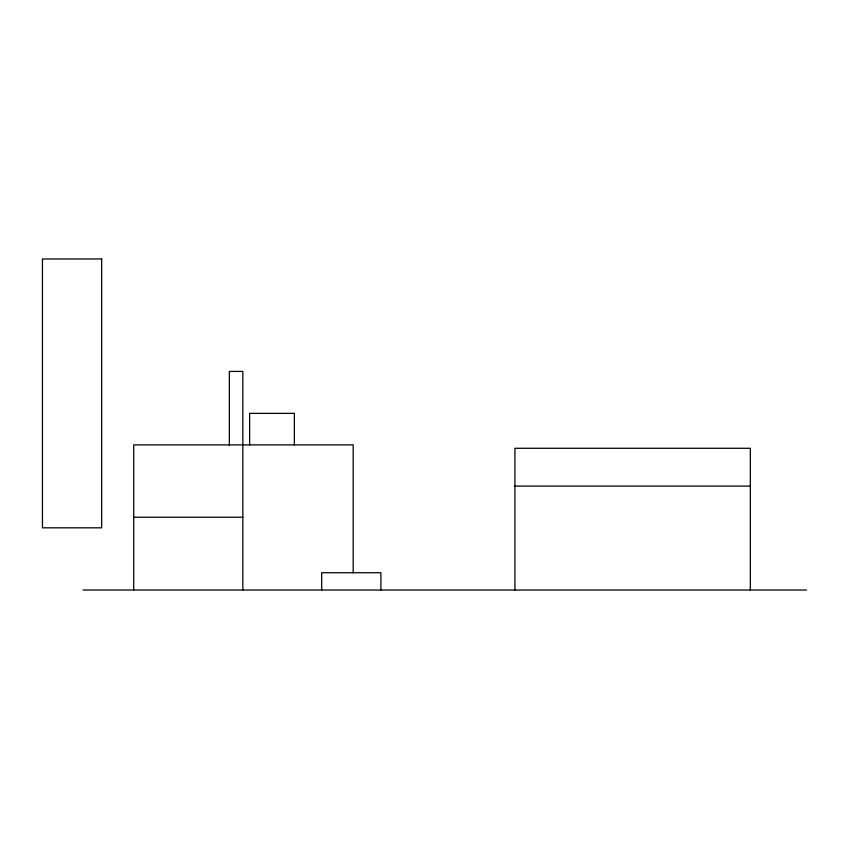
<?xml version="1.0" encoding="UTF-8"?>
<svg xmlns="http://www.w3.org/2000/svg" width="849" height="849" viewBox="0 0 849 849"><rect width="100%" height="100%" fill="white"/><g stroke="black" fill="none" stroke-linecap="round" stroke-linejoin="round"><path stroke-width="1.27" d="M514.918 486.106L750.336 486.106M133.707 517.221L242.835 517.221M83.022 590.023L806.55 590.023M750.336 590.023L750.336 448.283L514.918 448.283L514.918 590.023M380.904 590.023L380.904 572.725L321.686 572.725L321.686 590.023M353.173 572.863L353.173 444.876L133.707 444.876L133.707 590.023M294.37 445.003L294.37 413.367L249.627 413.367L249.627 445.003M242.835 590.023L242.835 371.427L229.336 371.427L229.336 445.608M101.668 258.977L42.45 258.977L42.45 527.823L101.668 527.823L101.668 258.977"/></g></svg>
